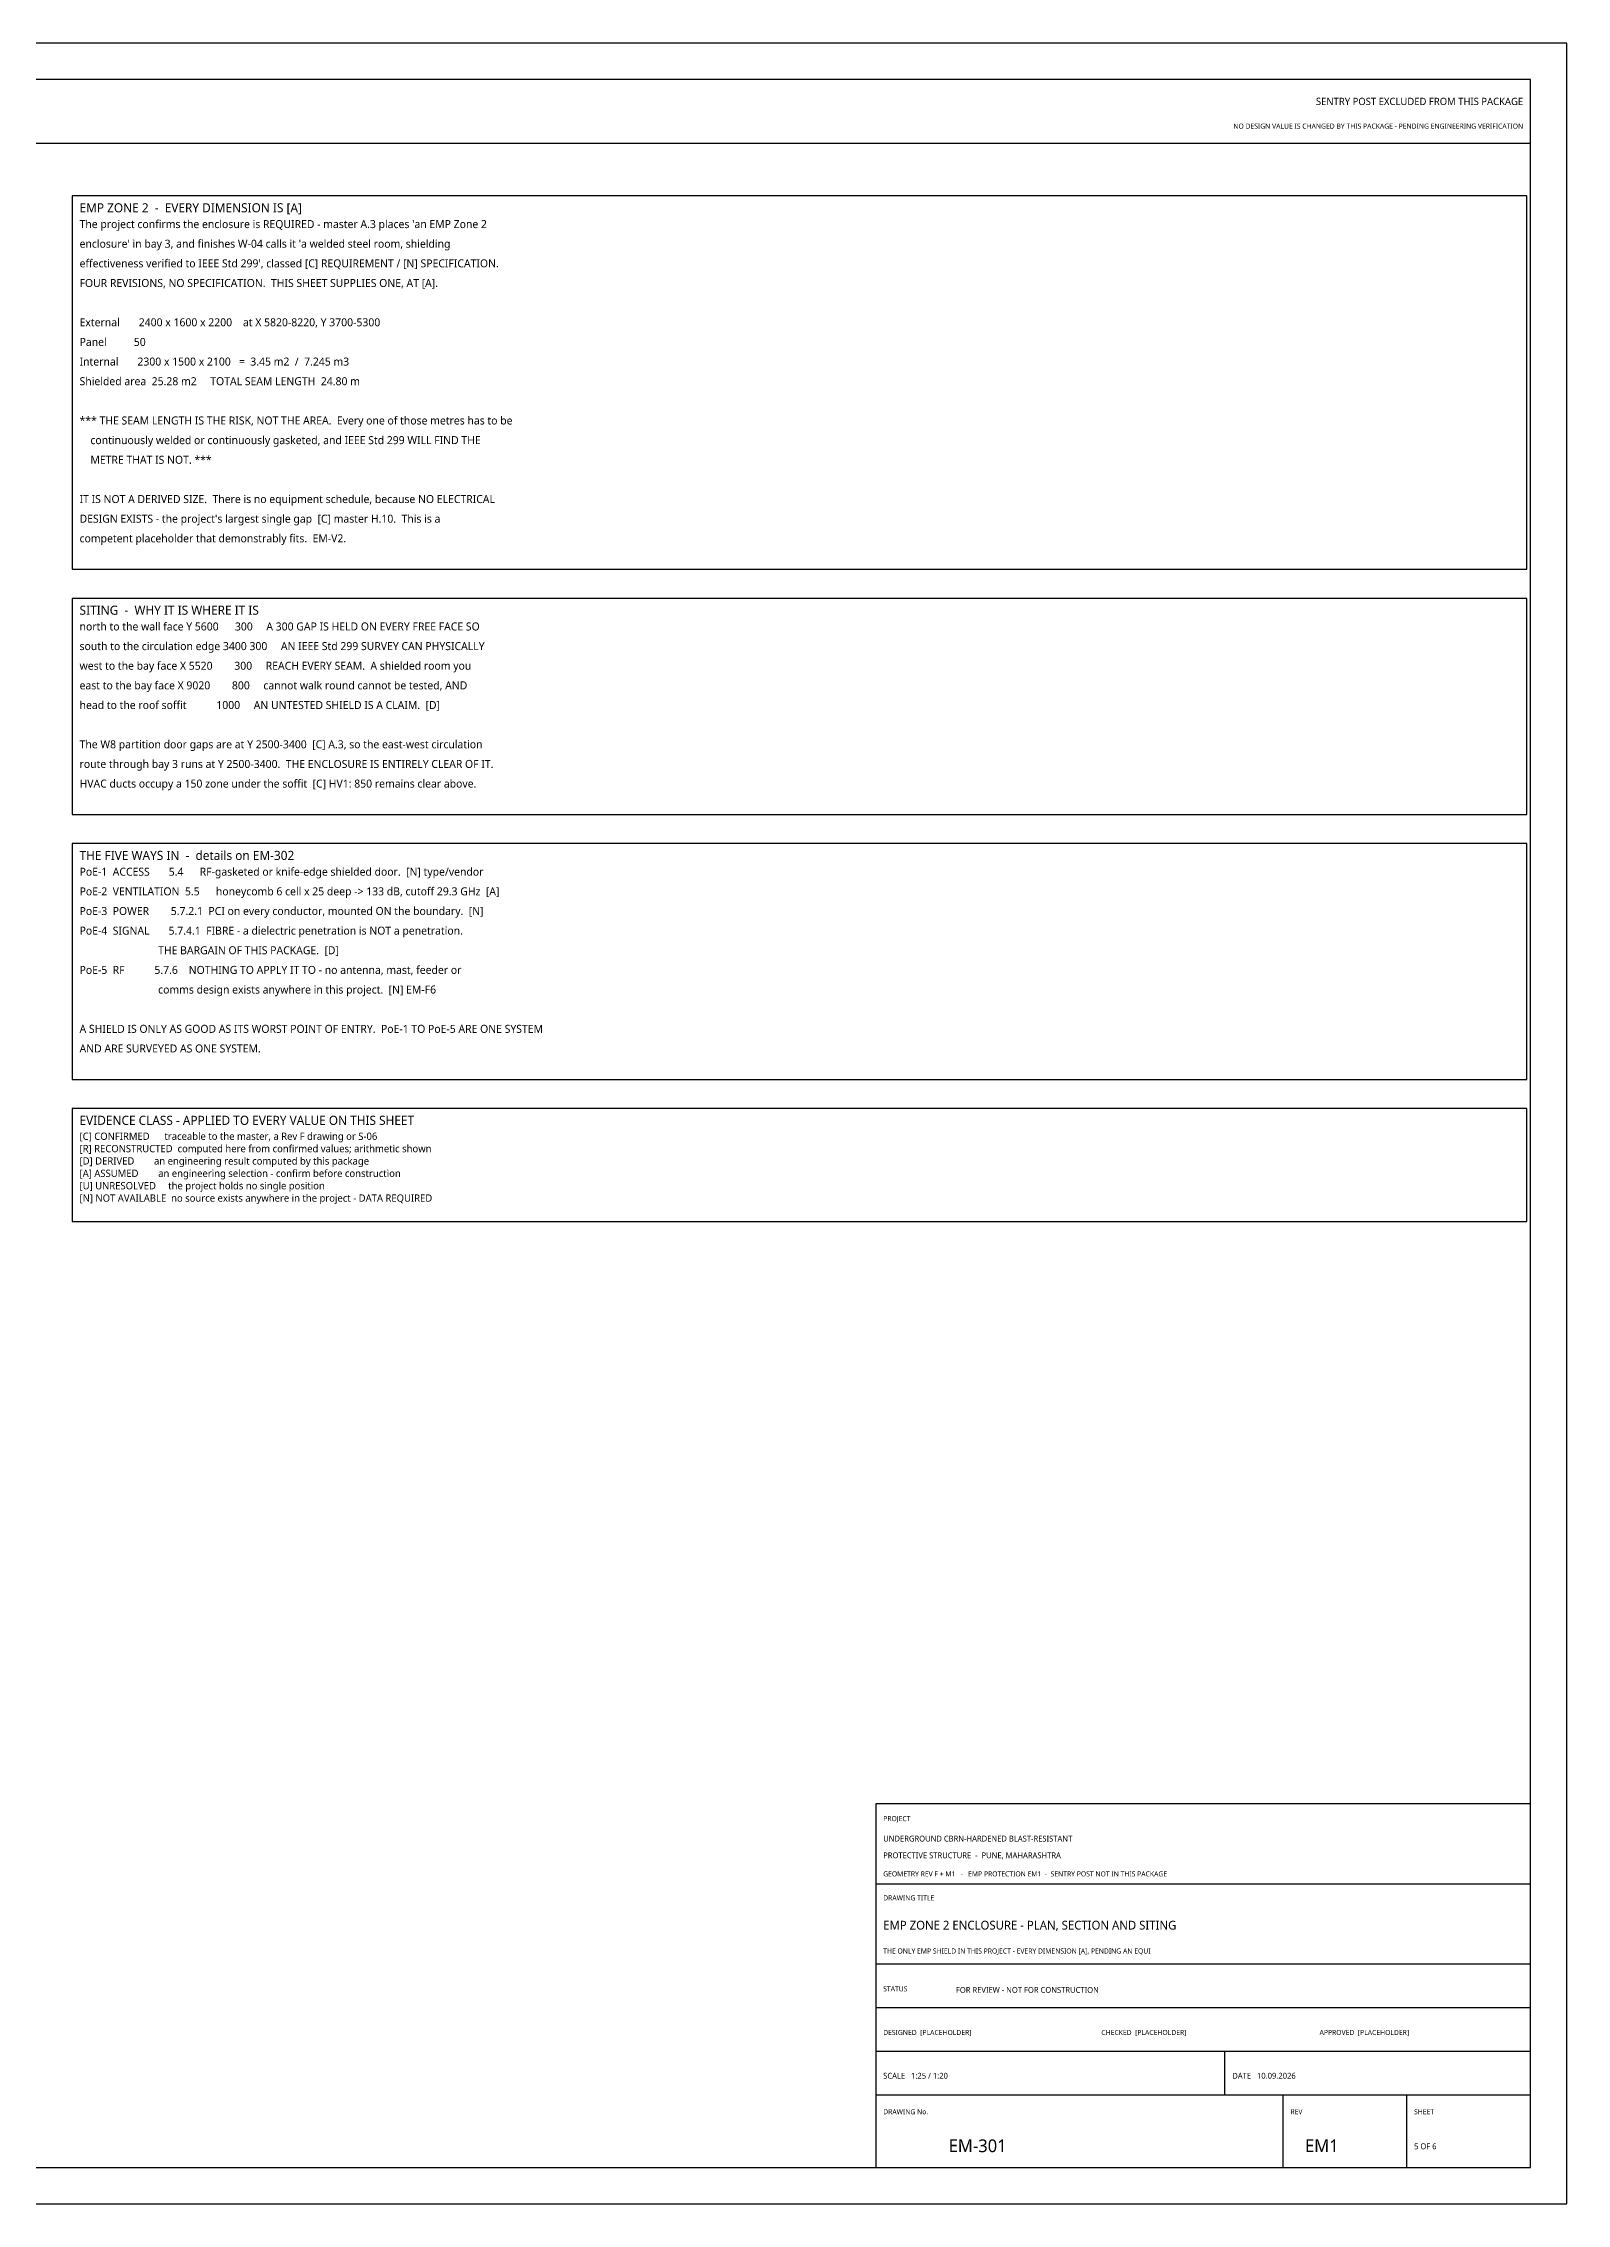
# Model space of a CAD drawing. Header units: millimetres. Extents: x 0 to 841, y 0 to 594.
# Drawn here: x 422 to 841, y 0 to 594 of the extents above; entities that cross this region are included whole.
import ezdxf
from ezdxf.enums import TextEntityAlignment as Align

# ---------------------------------------------------------------- set-up
doc = ezdxf.new("R2010")
doc.units = ezdxf.units.MM
for name, color, linetype in [('M-FLAG', 1, 'Continuous'), ('M-TITLE', 7, 'Continuous'), ('S-NOTE', 7, 'Continuous'), ('S-TITLE', 7, 'Continuous')]:
    doc.layers.add(name, color=color, linetype=linetype)
doc.styles.add('OpenSans', font='OpenSans-Regular.ttf')

msp = doc.modelspace()

# ---------------------------------------------------------------- linework, layer by layer
at = {"layer": 'M-TITLE'}
for p, q in [((10, 566.5), (831, 566.5)), ((651, 88), (831, 88)), ((651, 66), (831, 66)), ((651, 54), (831, 54)), ((651, 42), (831, 42)), ((747, 30), (747, 42)), ((651, 30), (831, 30)), ((763, 10), (763, 30)), ((797, 10), (797, 30))]:
    msp.add_line(p, q, dxfattribs=at)
msp.add_lwpolyline([(651, 10), (831, 10), (831, 110), (651, 110)], close=True, dxfattribs=at)
at = {"layer": 'S-TITLE'}
for points in [[(0, 0), (841, 0), (841, 594), (0, 594)], [(10, 10), (831, 10), (831, 584), (10, 584)], [(430, 449.375), (830, 449.375), (830, 552), (430, 552)], [(430, 381.95), (830, 381.95), (830, 441.375), (430, 441.375)], [(430, 309.125), (830, 309.125), (830, 373.95), (430, 373.95)], [(430, 270.1), (830, 270.1), (830, 301.125), (430, 301.125)]]:
    msp.add_lwpolyline(points, close=True, dxfattribs=at)

# ---------------------------------------------------------------- texts
at = {"layer": 'M-FLAG', "style": 'OpenSans'}
for s, height, p in [('SENTRY POST EXCLUDED FROM THIS PACKAGE', 2, (829, 577)), ('NO DESIGN VALUE IS CHANGED BY THIS PACKAGE - PENDING ENGINEERING VERIFICATION', 1.4, (829, 570.5))]:
    msp.add_text(s, height=height, dxfattribs=at).set_placement(p, align=Align.RIGHT)
msp.add_text('FOR REVIEW - NOT FOR CONSTRUCTION', height=1.6, dxfattribs=at).set_placement((673, 58))
at = {"layer": 'M-TITLE', "style": 'OpenSans'}
for s, height, p in [('PROJECT', 1.4, (653, 105.2)), ('UNDERGROUND CBRN-HARDENED BLAST-RESISTANT', 1.6, (653, 99.6)), ('PROTECTIVE STRUCTURE  -  PUNE, MAHARASHTRA', 1.6, (653, 95)), ('GEOMETRY REV F + M1   -   EMP PROTECTION EM1  -  SENTRY POST NOT IN THIS PACKAGE', 1.4, (653, 90)), ('DRAWING TITLE', 1.4, (653, 83.4)), ('EMP ZONE 2 ENCLOSURE - PLAN, SECTION AND SITING', 2.4, (653, 75.4)), ('THE ONLY EMP SHIELD IN THIS PROJECT - EVERY DIMENSION [A], PENDING AN EQUI', 1.4, (653, 68.8)), ('STATUS', 1.4, (653, 58.4)), ('DESIGNED  [PLACEHOLDER]', 1.4, (653, 46.4)), ('CHECKED  [PLACEHOLDER]', 1.4, (713, 46.4)), ('APPROVED  [PLACEHOLDER]', 1.4, (773, 46.4)), ('SCALE   1:25 / 1:20', 1.6, (653, 34.4)), ('DATE   10.09.2026', 1.6, (749, 34.4)), ('DRAWING No.', 1.4, (653, 24.6)), ('REV', 1.4, (765, 24.6)), ('SHEET', 1.4, (799, 24.6)), ('EM-301', 3.5, (671, 14.2)), ('EM1', 3.5, (769, 14.2)), ('5 OF 6', 1.6, (799, 15))]:
    msp.add_text(s, height=height, dxfattribs=at).set_placement(p)
at = {"layer": 'S-NOTE', "style": 'OpenSans'}
for s, height, p in [("The project confirms the enclosure is REQUIRED - master A.3 places 'an EMP Zone 2", 2.2, (432, 543.175)), ("enclosure' in bay 3, and finishes W-04 calls it 'a welded steel room, shielding", 2.2, (432, 537.775)), ("effectiveness verified to IEEE Std 299', classed [C] REQUIREMENT / [N] SPECIFICATION.", 2.2, (432, 532.375)), ('FOUR REVISIONS, NO SPECIFICATION.  THIS SHEET SUPPLIES ONE, AT [A].', 2.2, (432, 526.975)), ('External       2400 x 1600 x 2200    at X 5820-8220, Y 3700-5300', 2.2, (432, 516.175)), ('Panel          50', 2.2, (432, 510.775)), ('Internal       2300 x 1500 x 2100   =  3.45 m2  /  7.245 m3', 2.2, (432, 505.375)), ('Shielded area  25.28 m2     TOTAL SEAM LENGTH  24.80 m', 2.2, (432, 499.975)), ('*** THE SEAM LENGTH IS THE RISK, NOT THE AREA.  Every one of those metres has to be', 2.2, (432, 489.175)), ('    continuously welded or continuously gasketed, and IEEE Std 299 WILL FIND THE', 2.2, (432, 483.775)), ('    METRE THAT IS NOT. ***', 2.2, (432, 478.375)), ('IT IS NOT A DERIVED SIZE.  There is no equipment schedule, because NO ELECTRICAL', 2.2, (432, 467.575)), ("DESIGN EXISTS - the project's largest single gap  [C] master H.10.  This is a", 2.2, (432, 462.175)), ('competent placeholder that demonstrably fits.  EM-V2.', 2.2, (432, 456.775)), ('north to the wall face Y 5600      300     A 300 GAP IS HELD ON EVERY FREE FACE SO', 2.2, (432, 432.55)), ('south to the circulation edge 3400 300     AN IEEE Std 299 SURVEY CAN PHYSICALLY', 2.2, (432, 427.15)), ('west to the bay face X 5520        300     REACH EVERY SEAM.  A shielded room you', 2.2, (432, 421.75)), ('east to the bay face X 9020        800     cannot walk round cannot be tested, AND', 2.2, (432, 416.35)), ('head to the roof soffit           1000     AN UNTESTED SHIELD IS A CLAIM.  [D]', 2.2, (432, 410.95)), ('The W8 partition door gaps are at Y 2500-3400  [C] A.3, so the east-west circulation', 2.2, (432, 400.15)), ('route through bay 3 runs at Y 2500-3400.  THE ENCLOSURE IS ENTIRELY CLEAR OF IT.', 2.2, (432, 394.75)), ('HVAC ducts occupy a 150 zone under the soffit  [C] HV1: 850 remains clear above.', 2.2, (432, 389.35)), ('PoE-1  ACCESS       5.4      RF-gasketed or knife-edge shielded door.  [N] type/vendor', 2.2, (432, 365.125)), ('PoE-2  VENTILATION  5.5      honeycomb 6 cell x 25 deep -> 133 dB, cutoff 29.3 GHz  [A]', 2.2, (432, 359.725)), ('PoE-3  POWER        5.7.2.1  PCI on every conductor, mounted ON the boundary.  [N]', 2.2, (432, 354.325)), ('PoE-4  SIGNAL       5.7.4.1  FIBRE - a dielectric penetration is NOT a penetration.', 2.2, (432, 348.925)), ('                             THE BARGAIN OF THIS PACKAGE.  [D]', 2.2, (432, 343.525)), ('PoE-5  RF           5.7.6    NOTHING TO APPLY IT TO - no antenna, mast, feeder or', 2.2, (432, 338.125)), ('                             comms design exists anywhere in this project.  [N] EM-F6', 2.2, (432, 332.725)), ('A SHIELD IS ONLY AS GOOD AS ITS WORST POINT OF ENTRY.  PoE-1 TO PoE-5 ARE ONE SYSTEM', 2.2, (432, 321.925)), ('AND ARE SURVEYED AS ONE SYSTEM.', 2.2, (432, 316.525)), ('[C] CONFIRMED      traceable to the master, a Rev F drawing or S-06', 2, (432, 292.5)), ('[R] RECONSTRUCTED  computed here from confirmed values; arithmetic shown', 2, (432, 289.1)), ('[D] DERIVED        an engineering result computed by this package', 2, (432, 285.7)), ('[A] ASSUMED        an engineering selection - confirm before construction', 2, (432, 282.3)), ('[U] UNRESOLVED     the project holds no single position', 2, (432, 278.9)), ('[N] NOT AVAILABLE  no source exists anywhere in the project - DATA REQUIRED', 2, (432, 275.5))]:
    msp.add_text(s, height=height, dxfattribs=at).set_placement(p)
at = {"layer": 'S-TITLE', "style": 'OpenSans'}
for s, p in [('EMP ZONE 2  -  EVERY DIMENSION IS [A]', (432, 547.5)), ('SITING  -  WHY IT IS WHERE IT IS', (432, 436.875)), ('THE FIVE WAYS IN  -  details on EM-302', (432, 369.45)), ('EVIDENCE CLASS - APPLIED TO EVERY VALUE ON THIS SHEET', (432, 296.625))]:
    msp.add_text(s, height=2.5, dxfattribs=at).set_placement(p)

doc.saveas('drawing.dxf')
